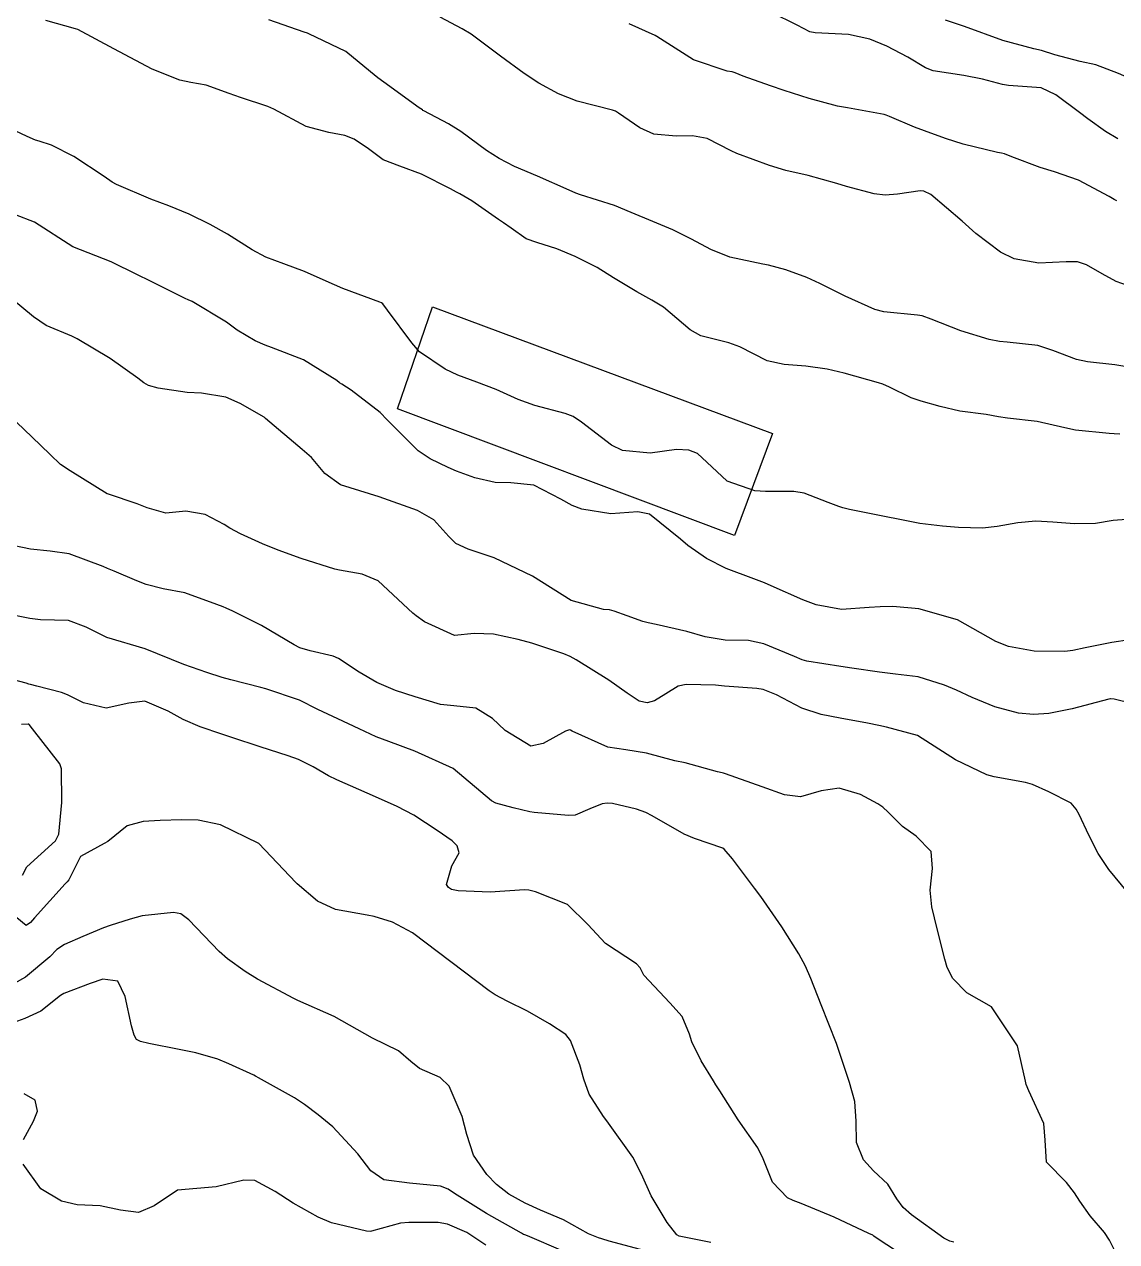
# Model space of a CAD drawing. Header units: metres. Extents: x 307586 to 320046, y 7427249 to 7434250.
# Drawn here: x 319512.8 to 319569.4, y 7428172.8 to 7428235.8 of the extents above; entities that cross this region are included whole.
import ezdxf

# ---------------------------------------------------------------- set-up
doc = ezdxf.new("R2010")
doc.units = ezdxf.units.M
doc.header["$MEASUREMENT"] = 0
for name, color, linetype in [('Curvas de Nivel 1m', 11, 'Continuous'), ('Curvas de Nivel 5m', 15, 'Continuous'), ('Edificações', 30, 'Continuous')]:
    doc.layers.add(name, color=color, linetype=linetype)

msp = doc.modelspace()

# ---------------------------------------------------------------- linework, layer by layer
at = {"layer": 'Curvas de Nivel 1m', "flags": 128}
for points, elevation in [([(319569.921, 7428222.237), (319569.337, 7428222.447), (319568.622, 7428222.841), (319567.803, 7428223.309), (319567.349, 7428223.453), (319566.75, 7428223.465), (319565.348, 7428223.385), (319564.065, 7428223.614), (319563.353, 7428223.965), (319562.082, 7428224.923), (319561.369, 7428225.569), (319559.758, 7428226.946), (319559.385, 7428227.113), (319559.199, 7428227.139), (319558.024, 7428226.97), (319557.382, 7428226.919), (319556.818, 7428226.986), (319555.388, 7428227.359), (319554.891, 7428227.507), (319553.396, 7428227.92), (319552.25, 7428228.191), (319551.404, 7428228.452), (319549.706, 7428229.067), (319549.414, 7428229.201), (319548.178, 7428229.846), (319547.422, 7428229.986), (319546.571, 7428229.959), (319545.422, 7428230.064), (319544.687, 7428230.392), (319543.589, 7428231.148), (319543.435, 7428231.259), (319543.283, 7428231.304), (319541.442, 7428231.767), (319540.484, 7428232.148), (319539.456, 7428232.709), (319538.708, 7428233.208), (319537.472, 7428234.098), (319535.952, 7428235.235), (319535.486, 7428235.521), (319534.363, 7428236.128)], 804), ([(319569.423, 7428229.82), (319568.79, 7428230.203), (319567.884, 7428230.853), (319567.438, 7428231.183), (319566.223, 7428232.1), (319565.457, 7428232.467), (319563.774, 7428232.59), (319563.459, 7428232.642), (319562.432, 7428232.92), (319561.465, 7428233.109), (319559.874, 7428233.353), (319559.468, 7428233.501), (319558.555, 7428234.05), (319557.479, 7428234.625), (319556.601, 7428234.989), (319555.485, 7428235.226), (319553.769, 7428235.309), (319553.486, 7428235.368), (319552.825, 7428235.701), (319551.496, 7428236.372)], 806), ([(319569.532, 7428214.535), (319569.24, 7428214.567), (319568.985, 7428214.578), (319567.242, 7428214.741), (319566.693, 7428214.866), (319565.246, 7428215.203), (319563.712, 7428215.368), (319563.248, 7428215.432), (319562.614, 7428215.552), (319561.251, 7428215.726), (319560.227, 7428215.967), (319559.256, 7428216.255), (319558.728, 7428216.428), (319557.617, 7428216.975), (319557.265, 7428217.134), (319557.042, 7428217.207), (319555.273, 7428217.699), (319554.382, 7428217.907), (319553.278, 7428218.062), (319552.166, 7428218.155), (319551.282, 7428218.332), (319549.864, 7428219.064), (319549.295, 7428219.268), (319547.843, 7428219.637), (319547.301, 7428219.939), (319545.919, 7428221.114), (319545.318, 7428221.485), (319544.541, 7428221.915), (319543.335, 7428222.641), (319542.48, 7428223.159), (319541.349, 7428223.739), (319540.392, 7428224.14), (319539.356, 7428224.458), (319538.811, 7428224.654), (319538.037, 7428225.21), (319537.632, 7428225.482), (319537.367, 7428225.65), (319536.002, 7428226.609), (319535.38, 7428226.984), (319535.209, 7428227.071), (319534.898, 7428227.247), (319533.394, 7428227.996), (319532.273, 7428228.408), (319531.405, 7428228.733), (319530.643, 7428229.302), (319529.908, 7428229.803), (319529.42, 7428230.004), (319528.6, 7428230.15), (319527.424, 7428230.472), (319525.744, 7428231.357), (319525.434, 7428231.505), (319524.014, 7428231.957), (319523.441, 7428232.176), (319522.25, 7428232.597), (319521.446, 7428232.748), (319520.889, 7428232.86), (319519.453, 7428233.44), (319517.468, 7428234.477), (319515.602, 7428235.479), (319515.483, 7428235.527), (319513.938, 7428235.954)], 802), ([(319570.105, 7428217.997), (319569.282, 7428218.131), (319567.851, 7428218.285), (319567.286, 7428218.404), (319566.065, 7428218.872), (319565.295, 7428219.122), (319563.697, 7428219.304), (319563.297, 7428219.34), (319562.771, 7428219.443), (319561.303, 7428219.897), (319559.762, 7428220.492), (319559.31, 7428220.658), (319559.061, 7428220.704), (319557.312, 7428220.868), (319556.851, 7428220.985), (319555.323, 7428221.685), (319554.008, 7428222.345), (319553.337, 7428222.658), (319552.246, 7428223.041), (319551.345, 7428223.284), (319551.056, 7428223.343), (319549.349, 7428223.695), (319548.364, 7428224.095), (319547.358, 7428224.641), (319546.405, 7428225.11), (319545.367, 7428225.542), (319544.247, 7428226.012), (319543.375, 7428226.371), (319541.614, 7428226.934), (319541.381, 7428227.016), (319541.033, 7428227.174), (319539.393, 7428227.894), (319538.207, 7428228.402), (319537.407, 7428228.801), (319536.754, 7428229.227), (319535.423, 7428230.204), (319534.781, 7428230.604), (319533.509, 7428231.269), (319533.464, 7428231.3), (319533.433, 7428231.32), (319533.272, 7428231.434), (319531.448, 7428232.763), (319531.137, 7428232.982), (319530.742, 7428233.301), (319529.468, 7428234.35), (319527.564, 7428235.257), (319527.482, 7428235.287), (319527.31, 7428235.342), (319525.489, 7428235.987)], 803), ([(319576.313, 7428235.94), (319575.795, 7428234.757), (319575.646, 7428234.594), (319575.48, 7428234.505), (319575.04, 7428234.328), (319573.471, 7428233.644), (319572.954, 7428233.31), (319572.28, 7428232.802), (319571.774, 7428232.491), (319571.458, 7428232.468), (319570.32, 7428232.821), (319569.467, 7428233.209), (319568.287, 7428233.664), (319567.473, 7428233.822), (319566.175, 7428234.174), (319565.478, 7428234.395), (319565.082, 7428234.489), (319563.483, 7428234.91), (319561.49, 7428235.64), (319560.512, 7428235.964)], 807), ([(319569.877, 7428210.132), (319569.185, 7428210.069), (319568.266, 7428209.926), (319567.183, 7428209.895), (319566.061, 7428209.994), (319565.185, 7428210.039), (319564.248, 7428209.959), (319563.181, 7428209.764), (319562.42, 7428209.678), (319561.181, 7428209.71), (319560.348, 7428209.772), (319559.183, 7428209.924), (319558.311, 7428210.09), (319557.186, 7428210.318), (319555.539, 7428210.647), (319555.19, 7428210.73), (319554.981, 7428210.793), (319554.438, 7428211.011), (319553.2, 7428211.494), (319552.668, 7428211.568), (319551.201, 7428211.574), (319550.645, 7428211.612), (319549.209, 7428212.111), (319548.157, 7428213.086), (319547.672, 7428213.538), (319547.229, 7428213.715), (319546.589, 7428213.746), (319545.227, 7428213.557), (319543.792, 7428213.705), (319543.231, 7428213.978), (319541.673, 7428215.166), (319541.246, 7428215.45), (319540.817, 7428215.604), (319539.251, 7428216.02), (319538.385, 7428216.334), (319537.259, 7428216.845), (319536.254, 7428217.23), (319535.268, 7428217.598), (319534.621, 7428217.901), (319533.286, 7428218.795), (319532.882, 7428219.274), (319531.629, 7428220.967), (319531.38, 7428221.289), (319531.313, 7428221.339), (319531.235, 7428221.37), (319529.321, 7428222.08), (319528.454, 7428222.453), (319527.329, 7428222.967), (319526.26, 7428223.351), (319525.338, 7428223.694), (319524.629, 7428224.086), (319523.355, 7428224.895), (319522.453, 7428225.399), (319521.368, 7428225.929), (319520.304, 7428226.358), (319519.375, 7428226.697), (319517.597, 7428227.458), (319517.385, 7428227.588), (319516.974, 7428227.879), (319515.404, 7428228.912), (319514.232, 7428229.498), (319513.606, 7428229.698), (319513.415, 7428229.756), (319512.984, 7428229.948), (319511.424, 7428230.673)], 801), ([(319571.069, 7428200.387), (319569.244, 7428200.828), (319569.073, 7428200.853), (319569.05, 7428200.853), (319568.97, 7428200.832), (319567.068, 7428200.325), (319565.857, 7428200.081), (319565.064, 7428200.033), (319564.281, 7428200.107), (319563.068, 7428200.43), (319561.888, 7428200.922), (319561.078, 7428201.291), (319560.464, 7428201.554), (319559.088, 7428201.983), (319557.93, 7428202.127), (319557.092, 7428202.221), (319555.656, 7428202.433), (319555.096, 7428202.511), (319553.327, 7428202.799), (319553.1, 7428202.86), (319552.698, 7428203.034), (319551.109, 7428203.688), (319550.311, 7428203.858), (319549.111, 7428203.882), (319548.072, 7428204.045), (319547.115, 7428204.329), (319545.54, 7428204.694), (319545.119, 7428204.773), (319544.851, 7428204.855), (319544.042, 7428205.136), (319543.365, 7428205.386), (319543.126, 7428205.442), (319542.805, 7428205.474), (319541.131, 7428205.934), (319539.143, 7428207.19), (319537.157, 7428208.144), (319535.811, 7428208.586), (319535.168, 7428208.888), (319534.797, 7428209.246), (319534.026, 7428210.101), (319533.186, 7428210.599), (319531.193, 7428211.29), (319529.199, 7428211.919), (319528.389, 7428212.506), (319527.688, 7428213.333), (319527.219, 7428213.752), (319525.321, 7428215.359), (319525.243, 7428215.418), (319524.005, 7428216.133), (319523.254, 7428216.462), (319521.997, 7428216.661), (319521.256, 7428216.706), (319519.752, 7428216.931), (319519.259, 7428217.063), (319519.021, 7428217.194), (319518.703, 7428217.438), (319517.278, 7428218.457), (319515.575, 7428219.477), (319515.294, 7428219.606), (319513.956, 7428220.157), (319513.304, 7428220.615), (319512.207, 7428221.521)], 799), ([(319569.944, 7428190.82), (319568.971, 7428192.01), (319568.409, 7428192.839), (319567.935, 7428193.788), (319567.424, 7428194.854), (319567.281, 7428195.131), (319567.009, 7428195.443), (319565.862, 7428196.024), (319565.018, 7428196.407), (319564.653, 7428196.519), (319563.022, 7428196.8), (319562.657, 7428196.914), (319561.034, 7428197.684), (319559.053, 7428198.95), (319557.453, 7428199.37), (319557.058, 7428199.461), (319556.466, 7428199.579), (319555.061, 7428199.845), (319554.078, 7428200.029), (319553.066, 7428200.357), (319551.756, 7428201.043), (319551.077, 7428201.333), (319550.744, 7428201.387), (319549.079, 7428201.508), (319548.613, 7428201.544), (319547.08, 7428201.587), (319546.682, 7428201.5), (319546.038, 7428201.11), (319545.449, 7428200.737), (319545.068, 7428200.634), (319544.663, 7428200.72), (319544.032, 7428201.136), (319543.083, 7428201.802), (319541.399, 7428202.858), (319541.092, 7428203.032), (319540.761, 7428203.173), (319539.101, 7428203.718), (319538.389, 7428203.915), (319537.108, 7428204.195), (319536.114, 7428204.224), (319535.106, 7428204.115), (319533.552, 7428204.827), (319533.121, 7428205.133), (319532.944, 7428205.272), (319531.139, 7428206.944), (319530.325, 7428207.298), (319529.146, 7428207.503), (319528.901, 7428207.56), (319527.154, 7428208.107), (319525.973, 7428208.54), (319525.165, 7428208.865), (319524.014, 7428209.377), (319523.469, 7428209.679), (319523.178, 7428209.86), (319522.195, 7428210.388), (319521.184, 7428210.551), (319520.152, 7428210.452), (319519.186, 7428210.724), (319518.678, 7428210.928), (319517.193, 7428211.429), (319517.128, 7428211.461), (319515.205, 7428212.641), (319514.699, 7428212.979), (319514.166, 7428213.496), (319513.226, 7428214.396), (319512.051, 7428215.522)], 798), ([(319569.254, 7428172.305), (319569.005, 7428172.827), (319568.747, 7428173.231), (319568.002, 7428174.088), (319567.455, 7428174.85), (319567.194, 7428175.28), (319566.772, 7428175.812), (319565.741, 7428176.87), (319565.667, 7428178.005), (319565.598, 7428178.872), (319564.83, 7428180.553), (319564.688, 7428180.881), (319564.654, 7428181.063), (319564.233, 7428182.886), (319562.883, 7428184.9), (319561.607, 7428185.636), (319560.897, 7428186.37), (319560.601, 7428186.933), (319560.477, 7428187.367), (319560.084, 7428188.938), (319559.81, 7428190.076), (319559.72, 7428190.942), (319559.84, 7428192.072), (319559.776, 7428192.942), (319558.991, 7428193.736), (319558.276, 7428194.241), (319557.535, 7428194.972), (319557.27, 7428195.24), (319557.007, 7428195.415), (319556.113, 7428195.888), (319555.015, 7428196.223), (319554.074, 7428196.075), (319553.01, 7428195.769), (319552.175, 7428195.875), (319551.015, 7428196.296), (319549.131, 7428196.96), (319549.022, 7428196.993), (319548.959, 7428197.008), (319548.703, 7428197.075), (319547.029, 7428197.528), (319546.505, 7428197.631), (319545.036, 7428198.024), (319543.963, 7428198.212), (319543.041, 7428198.351), (319541.186, 7428199.169), (319541.106, 7428199.222), (319541.054, 7428199.24), (319540.837, 7428199.172), (319539.691, 7428198.536), (319539.041, 7428198.392), (319537.716, 7428199.21), (319537.369, 7428199.528), (319537.059, 7428199.833), (319536.198, 7428200.363), (319535.065, 7428200.479), (319534.366, 7428200.55), (319533.07, 7428200.94), (319532.041, 7428201.28), (319531.077, 7428201.687), (319530.158, 7428202.224), (319529.089, 7428202.932), (319528.822, 7428203.046), (319527.619, 7428203.332), (319527.095, 7428203.485), (319526.793, 7428203.647), (319525.112, 7428204.644), (319523.629, 7428205.382), (319523.273, 7428205.537), (319523.125, 7428205.598), (319522.793, 7428205.726), (319521.132, 7428206.323), (319520.011, 7428206.544), (319519.136, 7428206.769), (319518.649, 7428206.948), (319517.482, 7428207.455), (319517.145, 7428207.597), (319516.91, 7428207.699), (319515.156, 7428208.341), (319514.172, 7428208.481), (319513.159, 7428208.592), (319511.827, 7428208.86)], 797), ([(319560.943, 7428172.724), (319560.741, 7428172.772), (319560.42, 7428172.933), (319558.755, 7428174.138), (319558.326, 7428174.524), (319557.996, 7428174.962), (319557.529, 7428175.728), (319556.777, 7428176.418), (319556.262, 7428176.985), (319555.902, 7428177.884), (319555.883, 7428178.989), (319555.815, 7428179.998), (319555.546, 7428180.993), (319554.863, 7428183), (319554.081, 7428185.008), (319553.537, 7428186.373), (319553.261, 7428187.016), (319552.912, 7428187.641), (319552.033, 7428189.039), (319550.949, 7428190.615), (319550.628, 7428191.053), (319549.481, 7428192.56), (319549.061, 7428193.069), (319548.983, 7428193.123), (319547.511, 7428193.615), (319546.99, 7428193.837), (319545.322, 7428194.794), (319545, 7428194.958), (319544.518, 7428195.127), (319543.28, 7428195.421), (319543.006, 7428195.439), (319542.746, 7428195.412), (319542.096, 7428195.159), (319541.347, 7428194.818), (319540.997, 7428194.806), (319539.222, 7428194.965), (319539, 7428195), (319538.134, 7428195.203), (319537.232, 7428195.443), (319537.006, 7428195.561), (319535.023, 7428197.24), (319533.036, 7428198.133), (319531.694, 7428198.633), (319531.047, 7428198.871), (319530.162, 7428199.299), (319529.058, 7428199.805), (319528.028, 7428200.291), (319527.067, 7428200.767), (319525.334, 7428201.357), (319525.074, 7428201.425), (319523.522, 7428201.828), (319523.079, 7428201.953), (319522.274, 7428202.205), (319521.085, 7428202.617), (319519.093, 7428203.43), (319517.101, 7428204.018), (319516.033, 7428204.546), (319515.114, 7428204.899), (319513.675, 7428204.941), (319513.115, 7428205.009), (319511.279, 7428205.37)], 796), ([(319512.742, 7428191.725), (319512.959, 7428192.158), (319514.439, 7428193.488), (319514.619, 7428193.844), (319514.774, 7428195.483), (319514.751, 7428197.215), (319514.669, 7428197.485), (319513.258, 7428199.299), (319513.092, 7428199.509), (319513.068, 7428199.525), (319513.053, 7428199.53), (319513.032, 7428199.532), (319512.692, 7428199.514)], 794), ([(319548.358, 7428172.704), (319546.732, 7428173.037), (319546.604, 7428173.101), (319546.099, 7428173.75), (319545.283, 7428175.115), (319544.774, 7428176.252), (319544.324, 7428177.125), (319543.065, 7428178.882), (319542.877, 7428179.139), (319542.814, 7428179.226), (319542.066, 7428180.392), (319541.796, 7428181.156), (319541.591, 7428181.909), (319541.093, 7428183.166), (319540.858, 7428183.477), (319540.015, 7428184.029), (319538.875, 7428184.678), (319537.826, 7428185.206), (319537.195, 7428185.525), (319536.888, 7428185.724), (319534.903, 7428187.24), (319532.925, 7428188.738), (319531.891, 7428189.28), (319530.936, 7428189.578), (319530.579, 7428189.651), (319528.939, 7428189.945), (319528, 7428190.38), (319526.952, 7428191.267), (319526.879, 7428191.341), (319524.973, 7428193.36), (319522.987, 7428194.322), (319521.833, 7428194.559), (319520.991, 7428194.587), (319519.858, 7428194.553), (319518.989, 7428194.5), (319518.151, 7428194.276), (319517.16, 7428193.457), (319516.972, 7428193.36), (319515.744, 7428192.693), (319515.137, 7428191.478), (319515.058, 7428191.373), (319514.951, 7428191.268), (319513.366, 7428189.504), (319513.161, 7428189.275), (319512.927, 7428189.116), (319512.447, 7428189.515)], 794), ([(319544.725, 7428172.339), (319543.097, 7428172.769), (319542.73, 7428172.892), (319542.544, 7428172.956), (319542.034, 7428173.15), (319540.743, 7428173.875), (319539.546, 7428174.387), (319538.756, 7428174.74), (319537.904, 7428175.203), (319537.27, 7428175.715), (319536.773, 7428176.22), (319536.085, 7428177.227), (319535.739, 7428178.291), (319535.5, 7428179.233), (319534.828, 7428180.796), (319534.351, 7428181.245), (319533.29, 7428181.708), (319532.841, 7428182.076), (319532.203, 7428182.633), (319530.853, 7428183.29), (319528.869, 7428184.406), (319526.984, 7428185.236), (319526.882, 7428185.288), (319526.784, 7428185.341), (319524.893, 7428186.345), (319524.255, 7428186.728), (319523.344, 7428187.383), (319522.909, 7428187.774), (319521.348, 7428189.406), (319520.936, 7428189.711), (319520.556, 7428189.794), (319518.935, 7428189.617), (319518.319, 7428189.439), (319517.274, 7428189.108), (319516.926, 7428188.994), (319515.854, 7428188.536), (319514.913, 7428188.129), (319514.524, 7428187.871), (319514.16, 7428187.491), (319512.892, 7428186.436), (319512.3, 7428186.105)], 793), ([(319540.724, 7428172.264), (319538.869, 7428173.052), (319538.732, 7428173.107), (319538.67, 7428173.129), (319538.559, 7428173.193), (319536.748, 7428174.208), (319535.101, 7428175.237), (319534.765, 7428175.465), (319534.38, 7428175.631), (319532.768, 7428175.784), (319531.447, 7428175.957), (319530.774, 7428176.409), (319530.093, 7428177.297), (319528.804, 7428178.695), (319528.039, 7428179.322), (319527.331, 7428179.845), (319526.821, 7428180.189), (319524.953, 7428181.237), (319524.832, 7428181.295), (319524.791, 7428181.319), (319524.707, 7428181.362), (319523.414, 7428181.956), (319522.841, 7428182.197), (319521.718, 7428182.528), (319520.846, 7428182.699), (319519.274, 7428183), (319518.85, 7428183.113), (319518.64, 7428183.222), (319518.51, 7428183.435), (319518.379, 7428183.918), (319518.058, 7428185.442), (319517.678, 7428186.235), (319516.892, 7428186.338), (319516.245, 7428186.11), (319514.884, 7428185.598), (319514.697, 7428185.483), (319513.681, 7428184.688), (319512.865, 7428184.308), (319512.288, 7428184.089)], 792), ([(319512.791, 7428178.032), (319513.315, 7428178.993), (319513.507, 7428179.5), (319513.397, 7428180.08), (319512.822, 7428180.405)], 791), ([(319536.726, 7428172.567), (319535.74, 7428173.23), (319534.739, 7428173.654), (319534.247, 7428173.738), (319532.74, 7428173.75), (319532.303, 7428173.703), (319530.799, 7428173.289), (319530.733, 7428173.28), (319530.543, 7428173.292), (319528.739, 7428173.726), (319528.048, 7428174.016), (319526.754, 7428174.746), (319525.82, 7428175.349), (319524.769, 7428175.922), (319524.196, 7428175.938), (319522.765, 7428175.587), (319520.763, 7428175.41), (319519.559, 7428174.614), (319518.745, 7428174.264), (319517.814, 7428174.377), (319516.75, 7428174.614), (319515.57, 7428174.652), (319514.754, 7428174.854), (319513.695, 7428175.491), (319512.776, 7428176.762)], 791)]:
    msp.add_lwpolyline(points, dxfattribs=dict(at, elevation=elevation))
at = {"layer": 'Curvas de Nivel 5m', "flags": 128}
for points, elevation in [([(319569.381, 7428226.617), (319569.236, 7428226.687), (319568.985, 7428226.836), (319567.395, 7428227.692), (319566.154, 7428228.12), (319565.405, 7428228.34), (319563.94, 7428228.902), (319563.556, 7428229.05), (319563.415, 7428229.089), (319563.202, 7428229.125), (319561.419, 7428229.543), (319560.514, 7428229.847), (319559.426, 7428230.243), (319558.908, 7428230.438), (319557.612, 7428230.977), (319557.434, 7428231.05), (319557.332, 7428231.084), (319555.439, 7428231.426), (319554.923, 7428231.525), (319553.446, 7428231.921), (319552.159, 7428232.336), (319551.456, 7428232.569), (319550.039, 7428233.071), (319549.628, 7428233.241), (319549.465, 7428233.293), (319549.213, 7428233.335), (319547.471, 7428233.912), (319545.575, 7428235.119), (319545.483, 7428235.173), (319544.133, 7428235.784)], 805), ([(319570.031, 7428203.903), (319569.112, 7428203.766), (319567.743, 7428203.485), (319567.108, 7428203.352), (319566.683, 7428203.288), (319565.107, 7428203.306), (319563.767, 7428203.558), (319563.112, 7428203.819), (319561.123, 7428204.93), (319559.128, 7428205.502), (319557.778, 7428205.619), (319557.129, 7428205.607), (319556.551, 7428205.563), (319555.128, 7428205.474), (319553.818, 7428205.708), (319553.132, 7428205.968), (319551.494, 7428206.691), (319551.141, 7428206.845), (319550.582, 7428207.056), (319549.151, 7428207.597), (319548.141, 7428208.103), (319547.168, 7428208.778), (319546.802, 7428209.104), (319545.186, 7428210.405), (319544.585, 7428210.527), (319543.186, 7428210.426), (319541.685, 7428210.668), (319541.19, 7428210.846), (319540.597, 7428211.176), (319539.2, 7428211.902), (319538.021, 7428212.027), (319537.201, 7428212.033), (319536.144, 7428212.29), (319535.207, 7428212.63), (319534.774, 7428212.812), (319533.837, 7428213.261), (319533.219, 7428213.676), (319531.613, 7428215.286), (319531.247, 7428215.663), (319529.752, 7428216.811), (319529.261, 7428217.128), (319529.153, 7428217.202), (319529.006, 7428217.314), (319527.279, 7428218.382), (319525.625, 7428219.019), (319525.29, 7428219.143), (319524.787, 7428219.368), (319523.847, 7428219.93), (319523.302, 7428220.332), (319521.519, 7428221.408), (319521.314, 7428221.497), (319521.156, 7428221.57), (319519.323, 7428222.482), (319518.683, 7428222.796), (319517.333, 7428223.46), (319515.344, 7428224.238), (319513.363, 7428225.51), (319511.37, 7428226.272)], 800), ([(319558.725, 7428171.765), (319556.875, 7428172.978), (319556.802, 7428173.037), (319556.744, 7428173.082), (319556.548, 7428173.179), (319554.753, 7428174.024), (319553.045, 7428174.732), (319552.761, 7428174.827), (319552.618, 7428174.878), (319552.336, 7428175.026), (319551.561, 7428175.829), (319551.069, 7428177.046), (319550.791, 7428177.612), (319549.779, 7428179.06), (319548.828, 7428180.554), (319548.626, 7428180.868), (319548.494, 7428181.075), (319547.866, 7428182.103), (319547.377, 7428183.092), (319547.253, 7428183.488), (319546.873, 7428184.407), (319546.243, 7428185.106), (319544.897, 7428186.548), (319544.702, 7428186.923), (319544.515, 7428187.126), (319542.918, 7428188.177), (319542, 7428189.159), (319540.943, 7428190.203), (319539.283, 7428190.853), (319538.951, 7428190.949), (319538.725, 7428190.968), (319536.949, 7428190.841), (319535.279, 7428190.908), (319534.95, 7428190.98), (319534.783, 7428191.074), (319534.691, 7428191.244), (319534.963, 7428192.203), (319535.331, 7428192.874), (319535.228, 7428193.237), (319534.977, 7428193.496), (319534.206, 7428194.03), (319532.996, 7428194.825), (319532.133, 7428195.279), (319531.008, 7428195.771), (319530.152, 7428196.158), (319529.016, 7428196.661), (319528.569, 7428196.868), (319527.788, 7428197.329), (319527.028, 7428197.698), (319526.483, 7428197.894), (319525.038, 7428198.367), (319523.581, 7428198.846), (319523.047, 7428199.019), (319521.93, 7428199.401), (319521.056, 7428199.767), (319520.274, 7428200.204), (319519.066, 7428200.719), (319518.237, 7428200.615), (319517.062, 7428200.36), (319515.901, 7428200.636), (319515.069, 7428201.06), (319514.764, 7428201.179), (319513.481, 7428201.504), (319513.155, 7428201.59), (319513.074, 7428201.612), (319512.936, 7428201.65), (319511.079, 7428202.136)], 795)]:
    msp.add_lwpolyline(points, dxfattribs=dict(at, elevation=elevation))
at = {"layer": 'Edificações'}
msp.add_lwpolyline([(319532.145, 7428215.855), (319533.967, 7428221.14), (319551.55, 7428214.581), (319549.581, 7428209.297), (319532.145, 7428215.855)], dxfattribs=at)

doc.saveas('drawing.dxf')
